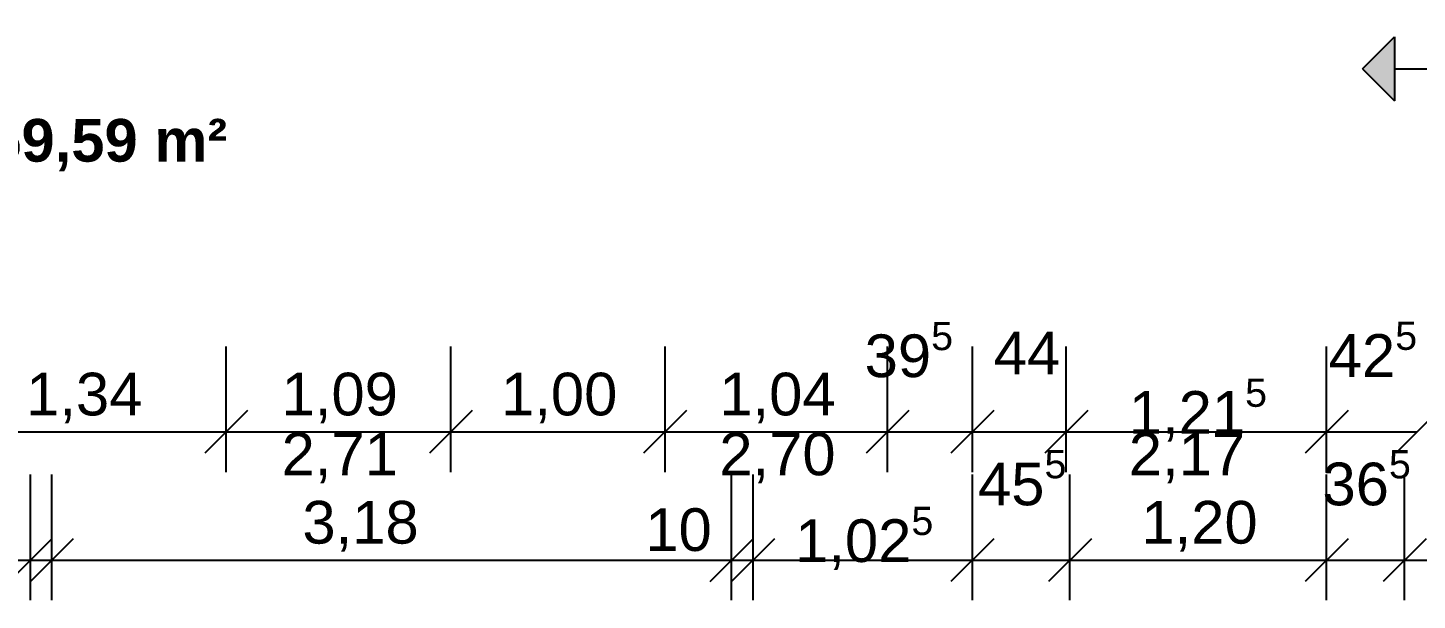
# Model space of a CAD drawing. Header units: centimetres. Extents: x 0 to 44.8, y 0 to 29.7.
# Drawn here: x 15.19 to 21.69, y 7.51 to 10.19 of the extents above; entities that cross this region are included whole.
import ezdxf
from ezdxf.xclip import XClip

# ---------------------------------------------------------------- set-up
doc = ezdxf.new("R2010")
doc.units = ezdxf.units.CM
doc.header["$MEASUREMENT"] = 0
doc.header["$XCLIPFRAME"] = 0
doc.linetypes.add('Strichpunktlinie', pattern=[0.670278, 0.352778, -0.176389, 0, -0.141111])
for name, color, linetype in [('A-Bemaßung 1_100', 7, 'Continuous'), ('A-Räume NEU.Neu', 7, 'Continuous'), ('A-Schnittlinien.Marker', 7, 'Continuous'), ('Layout-Zeichnung.Layout', 7, 'Continuous')]:
    doc.layers.add(name, color=color, linetype=linetype)
doc.styles.add('ERSTELLTER_STIL_3', font='')
doc.styles.add('ERSTELLTER_STIL_4', font='')
doc.styles.get('ERSTELLTER_STIL_3').set_extended_font_data('Arial')
doc.styles.get('ERSTELLTER_STIL_4').set_extended_font_data('Arial', bold=True)

# ---------------------------------------------------------------- blocks, each defined once
blk = doc.blocks.new('Zeichnung_2_1', base_point=(5.8793, 14.2345))
at = {"layer": 'A-Schnittlinien.Marker', "linetype": 'Continuous', "lineweight": 0, "true_color": 0x000000}
blk.add_hatch(color=18, dxfattribs=at).paths.add_polyline_path([(21.4348, 10.0018), (21.5848, 9.8518), (21.5848, 10.1518)])
at = {"layer": 'A-Bemaßung 1_100', "color": 7, "linetype": 'Continuous', "lineweight": 25, "ltscale": 10}
for p, q in [((16.1213, 8.1146), (16.1213, 8.7023)), ((17.1724, 8.1146), (17.1724, 8.7023)), ((18.1737, 8.1146), (18.1737, 8.7023)), ((19.2137, 8.1146), (19.2137, 8.7023)), ((19.611, 8.1146), (19.611, 8.7023)), ((20.0499, 8.1146), (20.0499, 8.7023)), ((21.2672, 8.1146), (21.2672, 8.7023)), ((16.2214, 8.4025), (16.0211, 8.2022)), ((17.2725, 8.4025), (17.0722, 8.2022)), ((18.2738, 8.4025), (18.0735, 8.2022)), ((19.3138, 8.4025), (19.1135, 8.2022)), ((19.7111, 8.4025), (19.5108, 8.2022)), ((20.1501, 8.4025), (19.9498, 8.2022)), ((21.3674, 8.4025), (21.1671, 8.2022)), ((21.7911, 8.4025), (21.5908, 8.2022)), ((14.783, 8.3023), (16.1213, 8.3023)), ((16.1213, 8.3023), (17.1724, 8.3023)), ((17.1724, 8.3023), (18.1737, 8.3023)), ((18.1737, 8.3023), (19.2137, 8.3023)), ((19.2137, 8.3023), (19.611, 8.3023)), ((19.611, 8.3023), (20.0499, 8.3023)), ((20.0499, 8.3023), (21.2672, 8.3023)), ((21.2672, 8.3023), (21.691, 8.3023)), ((15.2064, 7.5146), (15.2064, 8.1023)), ((15.3064, 7.5146), (15.3064, 8.1023)), ((18.4852, 7.5146), (18.4852, 8.1023)), ((18.5852, 7.5146), (18.5852, 8.1023)), ((19.611, 7.5146), (19.611, 8.1023)), ((20.0672, 7.5146), (20.0672, 8.1023)), ((21.2672, 7.5146), (21.2672, 8.1023)), ((21.6322, 7.5146), (21.6322, 8.1023)), ((15.1062, 7.6022), (15.3065, 7.8025)), ((15.4065, 7.8025), (15.2062, 7.6022)), ((18.3851, 7.6022), (18.5854, 7.8025)), ((18.6854, 7.8025), (18.4851, 7.6022)), ((19.7111, 7.8025), (19.5108, 7.6022)), ((20.1674, 7.8025), (19.9671, 7.6022)), ((21.3674, 7.8025), (21.1671, 7.6022)), ((21.7324, 7.8025), (21.5321, 7.6022)), ((13.3266, 7.7023), (15.2064, 7.7023)), ((15.2064, 7.7023), (15.3064, 7.7023)), ((15.3064, 7.7023), (18.4852, 7.7023)), ((18.4852, 7.7023), (18.5852, 7.7023)), ((18.5852, 7.7023), (19.611, 7.7023)), ((19.611, 7.7023), (20.0672, 7.7023)), ((20.0672, 7.7023), (21.2672, 7.7023)), ((21.2672, 7.7023), (21.6322, 7.7023)), ((21.6322, 7.7023), (22.7823, 7.7023))]:
    blk.add_line(p, q, dxfattribs=at)
at = {"layer": 'A-Schnittlinien.Marker', "color": 7, "linetype": 'Continuous', "lineweight": 25, "ltscale": 10}
for p, q in [((21.4348, 10.0018), (21.5848, 10.1518)), ((21.5848, 10.1518), (21.5848, 9.8518)), ((21.4348, 10.0018), (21.5848, 9.8518))]:
    blk.add_line(p, q, dxfattribs=at)
at = {"layer": 'A-Schnittlinien.Marker', "color": 7, "linetype": 'Strichpunktlinie', "lineweight": 25, "ltscale": 10, "flags": 128}
blk.add_lwpolyline([(21.5848, 10.0018), (21.889, 10.0018), (21.889, 28.5689), (21.5848, 28.5689)], dxfattribs=at)
at = {"layer": 'A-Bemaßung 1_100', "color": 7, "linetype": 'Continuous', "lineweight": 25, "char_height": 0.2, "attachment_point": 7, "style": 'ERSTELLTER_STIL_3'}
for s, insert in [('\\A1;{\\pql;\\fArial|b0|i0|c0|p38;39\\fArial|b0|i0|c0|p38;\\A1{\\H.66x;\\S5^  ;}}', (19.1073, 8.5003)), ('\\A1;{\\pql;\\fArial|b0|i0|c0|p38;42\\fArial|b0|i0|c0|p38;\\A1{\\H.66x;\\S5^  ;}}', (21.2772, 8.5016)), ('\\A1;{\\pql;\\fArial|b0|i0|c0|p38;1,21\\fArial|b0|i0|c0|p38;\\A1{\\H.66x;\\S5^  ;}}', (20.3424, 8.235)), ('\\A1;{\\pql;\\fArial|b0|i0|c0|p38;45\\fArial|b0|i0|c0|p38;\\A1{\\H.66x;\\S5^  ;}}', (19.6373, 7.9005)), ('\\A1;{\\pql;\\fArial|b0|i0|c0|p38;36\\fArial|b0|i0|c0|p38;\\A1{\\H.66x;\\S5^  ;}}', (21.2479, 7.9003)), ('\\A1;{\\pql;\\fArial|b0|i0|c0|p38;1,02\\fArial|b0|i0|c0|p38;\\A1{\\H.66x;\\S5^  ;}}', (18.782, 7.635))]:
    blk.add_mtext(s, dxfattribs=dict(at, insert=insert))
for s, insert, width in [('\\A1;{\\pql;\\fArial|b0|i0|c0|p38;44}', (19.711, 8.5723), 0.303544), ('\\A1;{\\pql;\\fArial|b0|i0|c0|p38;1,34}', (15.1861, 8.3423), 0.532116), ('\\A1;{\\pql;\\fArial|b0|i0|c0|p38;1,09}', (16.3808, 8.3423), 0.532116), ('\\A1;{\\pql;\\fArial|b0|i0|c0|p38;1,00}', (17.407, 8.3423), 0.532116), ('\\A1;{\\pql;\\fArial|b0|i0|c0|p38;1,04}', (18.4276, 8.3423), 0.532116), ('\\A1;{\\pql;\\fArial|b0|i0|c0|p38;2,71}', (16.3808, 8.0623), 0.532116), ('\\A1;{\\pql;\\fArial|b0|i0|c0|p38;2,70}', (18.4276, 8.0623), 0.532116), ('\\A1;{\\pql;\\fArial|b0|i0|c0|p38;2,17}', (20.3424, 8.0623), 0.532116), ('\\A1;{\\pql;\\fArial|b0|i0|c0|p38;3,18}', (16.478, 7.7423), 0.532116), ('\\A1;{\\pql;\\fArial|b0|i0|c0|p38;10}', (18.0815, 7.7423), 0.303544), ('\\A1;{\\pql;\\fArial|b0|i0|c0|p38;1,20}', (20.4012, 7.7423), 0.532116)]:
    blk.add_mtext(s, dxfattribs=dict(at, insert=insert, width=width))
at = {"layer": 'A-Räume NEU.Neu', "color": 7, "linetype": 'Continuous', "lineweight": 25, "insert": (13.743, 9.7671), "char_height": 0.2, "attachment_point": 1, "style": 'ERSTELLTER_STIL_4'}
blk.add_mtext('\\A1;{\\pql;\\fArial|b1|i0|c0|p38;EG >^Ica. \\fArial|b1|i0|c0|p38;59,59\\fArial|b1|i0|c0|p38; m² }', dxfattribs=at)

msp = doc.modelspace()

# ---------------------------------------------------------------- block references
at = {"layer": 'Layout-Zeichnung.Layout', "color": 7, "linetype": 'Continuous', "lineweight": 13, "ltscale": 10}
ref = msp.add_blockref('Zeichnung_2_1', (5.8793, 14.2345), dxfattribs=at)
XClip(ref).set_block_clipping_path([(2.0947370422, 4.75), (31.8677575381, 4.75), (31.8677575381, 14.1746023922), (35.5648185099, 14.1746023922), (35.5648185099, 28.9012013627), (2.0947370422, 28.9012013627)])

doc.saveas('drawing.dxf')
